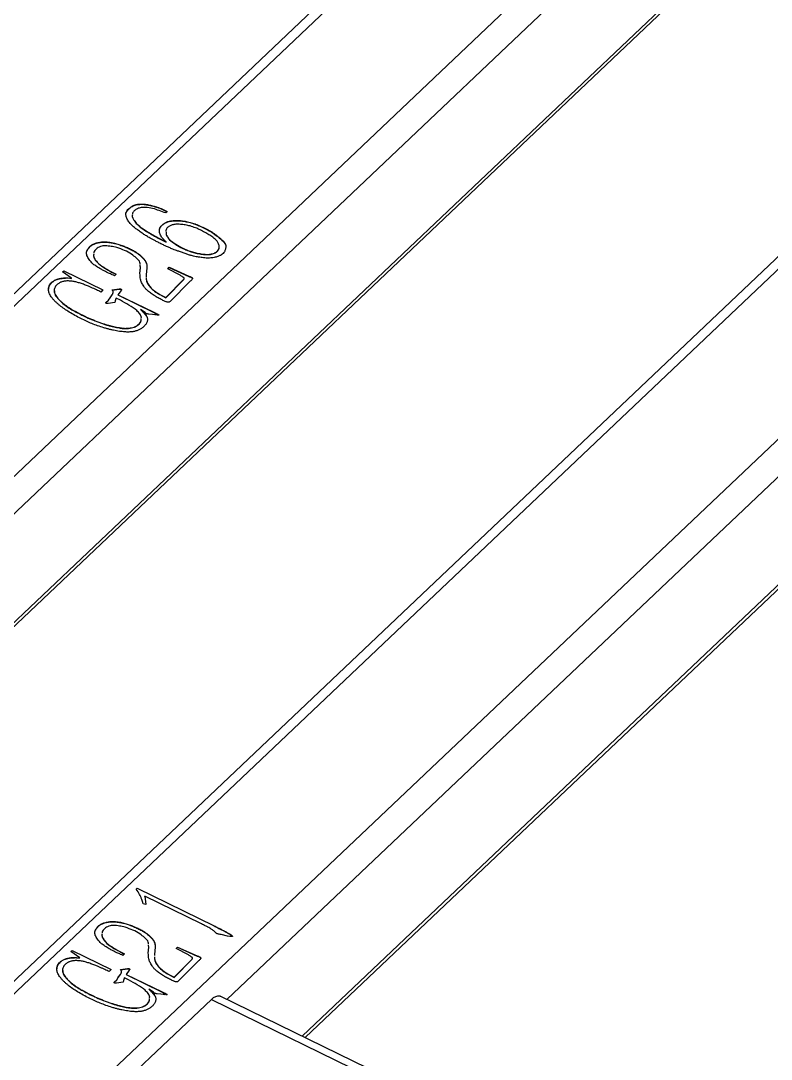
# Model space of a CAD drawing. Header units: millimetres. Extents: x 0 to 14850, y 0 to 10500.
# Drawn here: x 3877 to 4886, y 7575 to 8972 of the extents above; entities that cross this region are included whole.
import ezdxf

# ---------------------------------------------------------------- set-up
doc = ezdxf.new("R2010")
doc.units = ezdxf.units.MM
doc.header["$LTSCALE"] = 50

msp = doc.modelspace()

# ---------------------------------------------------------------- linework, layer by layer
for p, q in [((5429.6, 10086.3), (2304.3, 7123.3)), ((2318.7, 7119.9), (5447.7, 10086.4)), ((5606.9, 10008.8), (2478, 7042.3)), ((2504.8, 7017), (5628.8, 9978.7)), ((5630.5, 9834.9), (2606.2, 6967.6)), ((2610.2, 6965.7), (5627.3, 9826.1)), ((5440.8, 9172.2), (2942.4, 6803.6)), ((2954.3, 6797.8), (5458.9, 9172.4)), ((5618.1, 9094.7), (3113.6, 6720.2)), ((4153.9, 7655.7), (5640, 9064.7)), ((5641.7, 8920.9), (4255.2, 7606.3)), ((4259.2, 7604.4), (5638.5, 8912)), ((4022.7, 8719.6), (4022.7, 8719.9)), ((4067.3, 8718.3), (4073.5, 8715.2)), ((4067.3, 8718), (4067.3, 8718.3)), ((4067.3, 8718), (4073.3, 8715)), ((4073.5, 8715.2), (4071.5, 8713.4)), ((4066.6, 8696.9), (4066.6, 8697.2)), ((4133.4, 8687.6), (4133.4, 8687.9)), ((4064.8, 8678.2), (4072.2, 8674.4)), ((4064.8, 8677.9), (4064.8, 8678.2)), ((4064.8, 8677.9), (4072.2, 8674.1)), ((4072.2, 8674.1), (4072.2, 8674.4)), ((3969.6, 8668.1), (3969.6, 8668.5)), ((4031.6, 8660.4), (4031.6, 8660.7)), ((4094.5, 8665.8), (4094.5, 8666.1)), ((4141.1, 8662.2), (4141.1, 8662.5)), ((3932.6, 8634.2), (3934.3, 8635.8)), ((3944.7, 8625.8), (3932.6, 8634.2)), ((3932.8, 8634.1), (3934.3, 8635.5)), ((3934.3, 8635.8), (3987, 8610.1)), ((3934.3, 8635.5), (3934.3, 8635.8)), ((3934.3, 8635.5), (3986.8, 8609.9)), ((3998.5, 8634.3), (4004.8, 8631.1)), ((3998.5, 8634), (3998.5, 8634.3)), ((3998.5, 8634), (4004.6, 8630.9)), ((4004.8, 8631.1), (4002.6, 8629)), ((4036.9, 8632.2), (4037.6, 8640.1)), ((4036.9, 8631.9), (4037.6, 8639.8)), ((4037.6, 8640.1), (4037.3, 8643)), ((4037.6, 8639.8), (4037.3, 8642.7)), ((4037.6, 8639.8), (4037.6, 8640.1)), ((4046.2, 8639.8), (4045.3, 8630.3)), ((4074.4, 8638.4), (4076.4, 8640.3)), ((4090.8, 8629.6), (4074.4, 8638.4)), ((4074.6, 8638.3), (4076.4, 8640)), ((4076.4, 8640.3), (4102.8, 8628.4)), ((4076.4, 8640), (4076.4, 8640.3)), ((4076.4, 8640), (4102.8, 8628.1)), ((3918.1, 8619.6), (3918.1, 8620)), ((3940.5, 8626.3), (3944.7, 8625.8)), ((3940.5, 8626), (3940.5, 8626.3)), ((3940.5, 8626), (3944.7, 8625.5)), ((3944.7, 8625.5), (3944.7, 8625.8)), ((4045.3, 8630.3), (4045.3, 8627.5)), ((4071.6, 8599.7), (4095.7, 8624.2)), ((4071.6, 8599.4), (4095.7, 8623.9)), ((4104.4, 8621.5), (4077.3, 8594.4)), ((4095.7, 8623.9), (4095.7, 8624.2)), ((4096.4, 8625), (4096.4, 8625.4)), ((4102.8, 8628.1), (4102.8, 8628.4)), ((3921.5, 8609), (3921.6, 8608.6)), ((3987, 8610.1), (3984.3, 8607.1)), ((3996.6, 8599.5), (3999.3, 8603.5)), ((3996.6, 8599.2), (3999.3, 8603.2)), ((3999.3, 8603.2), (3999.3, 8603.5)), ((3999.5, 8609.9), (4009, 8611.3)), ((4000.6, 8608.1), (3999.5, 8609.9)), ((3999.7, 8609.6), (4009, 8611)), ((4011.4, 8609.1), (4007.2, 8603.5)), ((4007.2, 8603.5), (4055.7, 8579.8)), ((4007.2, 8603.2), (4007.2, 8603.5)), ((4007.2, 8603.2), (4055.7, 8579.5)), ((4009, 8611), (4009, 8611.3)), ((4012.2, 8610.2), (4011.4, 8609.1)), ((4063.7, 8603.9), (4071.6, 8599.7)), ((4063.7, 8603.6), (4063.7, 8603.9)), ((4063.7, 8603.6), (4071.6, 8599.4)), ((3991.1, 8592.4), (3991.2, 8592.8)), ((3991.2, 8593.1), (3994.6, 8596.3)), ((3991.2, 8592.8), (3994.6, 8596)), ((3991.2, 8592.8), (3991.2, 8593.1)), ((4003.1, 8593.1), (3994.1, 8591.8)), ((3994.6, 8596.3), (3996.6, 8599.5)), ((3994.6, 8596), (3996.6, 8599.2)), ((3994.6, 8596), (3994.6, 8596.3)), ((3996.6, 8599.2), (3996.6, 8599.5)), ((4003.6, 8595.3), (4003.1, 8593.1)), ((4010.5, 8596), (4004.8, 8599)), ((4071.6, 8599.4), (4071.6, 8599.7)), ((3960.8, 8575.2), (3960.8, 8575.5)), ((4043.9, 8579.5), (4037.7, 8583.7)), ((4037.7, 8583.4), (4037.7, 8583.7)), ((4045.4, 8578.2), (4043.9, 8579.5)), ((4053.6, 8577), (4049, 8577.4)), ((4056.8, 8576.4), (4053.6, 8577)), ((4055.7, 8579.5), (4055.7, 8579.8)), ((4034.6, 8562.9), (4034.6, 8563.2)), ((4031.6, 7804), (4033.2, 7805.5)), ((4034.3, 7800.3), (4031.6, 7804)), ((4031.8, 7803.8), (4033.2, 7805.2)), ((4033.2, 7805.5), (4136.5, 7754.9)), ((4033.2, 7805.2), (4033.2, 7805.5)), ((4033.2, 7805.2), (4136.5, 7754.6)), ((4043.5, 7794.6), (4045, 7783.3)), ((4119.7, 7757.2), (4043.5, 7794.6)), ((4043.5, 7794.2), (4043.5, 7794.6)), ((4043.5, 7794.2), (4044.9, 7783.3)), ((4045, 7783.3), (4041.1, 7784.4)), ((3980.8, 7754.1), (3980.8, 7754.4)), ((4136.5, 7754.6), (4136.5, 7754.9)), ((4042.8, 7746.3), (4042.8, 7746.6)), ((4154.5, 7741), (4146, 7743)), ((4157.8, 7740.5), (4154.5, 7741)), ((4048.1, 7718.1), (4048.8, 7726.1)), ((4048.1, 7717.8), (4048.9, 7725.8)), ((4048.9, 7725.8), (4048.5, 7728.7)), ((4048.8, 7726.1), (4048.6, 7728)), ((4048.9, 7725.8), (4048.8, 7726.1)), ((4057.4, 7725.8), (4056.5, 7716.3)), ((4085.6, 7724.4), (4087.6, 7726.2)), ((4102, 7715.6), (4085.6, 7724.4)), ((4085.8, 7724.3), (4087.6, 7725.9)), ((4087.6, 7726.2), (4114, 7714.4)), ((4087.6, 7725.9), (4087.6, 7726.2)), ((4087.6, 7725.9), (4114, 7714.1)), ((3943.8, 7720.1), (3945.5, 7721.7)), ((3955.9, 7711.8), (3943.8, 7720.1)), ((3944, 7720), (3945.5, 7721.4)), ((3945.5, 7721.7), (3998.2, 7696)), ((3945.5, 7721.4), (3945.5, 7721.7)), ((3945.5, 7721.4), (3998.1, 7695.8)), ((3951.7, 7712.2), (3955.9, 7711.8)), ((3951.7, 7711.9), (3951.7, 7712.2)), ((3951.7, 7711.9), (3955.9, 7711.5)), ((3955.9, 7711.5), (3955.9, 7711.8)), ((4009.7, 7720.3), (4016, 7717)), ((4009.7, 7720), (4009.7, 7720.3)), ((4009.7, 7720), (4015.8, 7716.8)), ((4016, 7717), (4013.9, 7715)), ((4056.5, 7716.3), (4056.5, 7714.7)), ((4082.8, 7685.6), (4106.9, 7710.1)), ((4082.8, 7685.3), (4106.9, 7709.8)), ((4106.9, 7709.8), (4106.9, 7710.1)), ((4107.6, 7710.9), (4107.6, 7711.3)), ((4114, 7714.1), (4114, 7714.4)), ((3929.4, 7705.6), (3929.4, 7705.9)), ((3998.2, 7696), (3995.5, 7693.1)), ((4010.7, 7695.8), (4020.2, 7697.2)), ((4011.8, 7694.1), (4010.7, 7695.8)), ((4010.9, 7695.5), (4020.2, 7696.9)), ((4020.2, 7696.9), (4020.2, 7697.2)), ((4023.4, 7696.1), (4022.6, 7695.1)), ((4115.6, 7707.5), (4088.5, 7680.4)), ((3932.8, 7695), (3932.8, 7694.6)), ((4002.4, 7679), (4005.8, 7682.2)), ((4002.4, 7678.7), (4005.8, 7681.9)), ((4005.8, 7682.2), (4007.8, 7685.5)), ((4005.8, 7681.9), (4007.8, 7685.2)), ((4005.8, 7681.9), (4005.8, 7682.2)), ((4007.8, 7685.5), (4010.5, 7689.4)), ((4007.8, 7685.2), (4010.5, 7689.1)), ((4007.8, 7685.2), (4007.8, 7685.5)), ((4010.5, 7689.1), (4010.5, 7689.4)), ((4014.8, 7681.2), (4014.3, 7679.1)), ((4021.7, 7681.9), (4016, 7684.9)), ((4022.6, 7695.1), (4018.4, 7689.4)), ((4018.4, 7689.4), (4066.9, 7665.8)), ((4018.4, 7689.1), (4018.4, 7689.4)), ((4018.4, 7689.1), (4066.9, 7665.5)), ((4074.9, 7689.9), (4082.8, 7685.6)), ((4074.9, 7689.6), (4074.9, 7689.9)), ((4074.9, 7689.6), (4082.8, 7685.3)), ((4082.8, 7685.3), (4082.8, 7685.6)), ((4002.3, 7678.4), (4002.4, 7678.7)), ((4002.4, 7678.7), (4002.4, 7679)), ((4014.3, 7679.1), (4005.3, 7677.8)), ((4055.1, 7665.5), (4048.9, 7669.7)), ((4048.9, 7669.4), (4048.9, 7669.7)), ((3972.1, 7661.1), (3972.1, 7661.4)), ((4017.6, 7546.3), (4132.9, 7655.6)), ((4056.6, 7664.1), (4055.1, 7665.5)), ((4064.8, 7663), (4060.2, 7663.4)), ((4068.1, 7662.4), (4064.8, 7663)), ((4066.9, 7665.5), (4066.9, 7665.8)), ((4132.9, 7655.6), (5212.6, 7129.1)), ((5224.6, 7133.6), (4144.9, 7660.1)), ((4045.8, 7648.8), (4045.8, 7649.1))]:
    msp.add_line(p, q)
at = {"flags": 128}
msp.add_lwpolyline([(4132.9, 7655.6), (4136, 7658.2), (4139, 7659.8), (4141.7, 7660.6), (4144.1, 7660.4), (4144.9, 7660.1)], dxfattribs=at)
for points, knots in [([(4018.1, 8710.5), (4018, 8710.6), (4017.6, 8712.3), (4018.9, 8715.7), (4021.5, 8718.3), (4022.7, 8719.6)], [0, 0, 0, 0, 0.032796, 0.515711, 1, 1, 1, 1]), ([(4059.9, 8674.7), (4058.6, 8675.4), (4056, 8676.7), (4052.5, 8678.6), (4049.5, 8680.2), (4046.1, 8682.2), (4042.1, 8684.7), (4037.3, 8687.9), (4032.6, 8691.3), (4029, 8694.1), (4026.5, 8696.5), (4024.6, 8698.4), (4022.9, 8700.5), (4021.2, 8702.7), (4019.8, 8705), (4018.7, 8707.3), (4018.1, 8709.5), (4017.9, 8711.6), (4018.2, 8713.7), (4019.1, 8715.9), (4020.6, 8718), (4022, 8719.3), (4022.7, 8719.9)], [0, 0, 0, 0, 0.06059, 0.113999, 0.160235, 0.198926, 0.273157, 0.356301, 0.439533, 0.51596, 0.55333, 0.593287, 0.635736, 0.68101, 0.725464, 0.766887, 0.805839, 0.842553, 0.878591, 0.915971, 0.956357, 1, 1, 1, 1]), ([(4022.7, 8719.9), (4023.6, 8720.6), (4025.1, 8721.8), (4027.7, 8723.3), (4030.3, 8724.4), (4033.7, 8725.1), (4037.5, 8725.4), (4041.1, 8725.5), (4043.8, 8725.2), (4046, 8724.8), (4048.5, 8724.4), (4051.1, 8723.8), (4053.7, 8723.1), (4056.1, 8722.5), (4058.2, 8721.9), (4060.6, 8721.2), (4063.7, 8720), (4066, 8718.9), (4067.3, 8718.3)], [0, 0, 0, 0, 0.075432, 0.142545, 0.202535, 0.257152, 0.354995, 0.435571, 0.475207, 0.520434, 0.572635, 0.631437, 0.68983, 0.741733, 0.787694, 0.826556, 0.905567, 1, 1, 1, 1]), ([(4022.7, 8719.6), (4023.6, 8720.3), (4025.1, 8721.5), (4027.7, 8723), (4030.3, 8724.1), (4033.7, 8724.8), (4037.5, 8725.1), (4041.1, 8725.2), (4043.8, 8724.9), (4046, 8724.5), (4048.5, 8724.1), (4051.1, 8723.5), (4053.7, 8722.8), (4056.1, 8722.2), (4058.2, 8721.6), (4060.6, 8720.8), (4063.7, 8719.7), (4066, 8718.6), (4067.3, 8718)], [0, 0, 0, 0, 0.075432, 0.142545, 0.202535, 0.257152, 0.354995, 0.435571, 0.475207, 0.520434, 0.572635, 0.631437, 0.68983, 0.741733, 0.787694, 0.826556, 0.905567, 1, 1, 1, 1]), ([(4071.5, 8713.4), (4068.7, 8714.5), (4062.9, 8716.6), (4054.1, 8719.7), (4045.8, 8721), (4038.7, 8720.8), (4033.3, 8719.4), (4029.4, 8716.6), (4027.1, 8714), (4026.9, 8712.3), (4026.8, 8711.9)], [0, 0, 0, 0, 0.184548, 0.369033, 0.553072, 0.656653, 0.760042, 0.863309, 0.96681, 1, 1, 1, 1]), ([(4026.6, 8710.8), (4026.5, 8710.3), (4026.1, 8708.6), (4027.8, 8705.7), (4030.1, 8701.6), (4034.2, 8697.3), (4041.4, 8691.5), (4051.6, 8685.1), (4060.4, 8680.5), (4064.8, 8678.2)], [0, 0, 0, 0, 0.032613, 0.120476, 0.208425, 0.340254, 0.472221, 0.736079, 1, 1, 1, 1]), ([(4026.7, 8710.5), (4026.5, 8710), (4026.1, 8708.3), (4027.8, 8705.4), (4030.1, 8701.3), (4034.2, 8697), (4041.4, 8691.2), (4051.6, 8684.8), (4060.4, 8680.2), (4064.8, 8677.9)], [0, 0, 0, 0, 0.032613, 0.120476, 0.208425, 0.340254, 0.472221, 0.736079, 1, 1, 1, 1]), ([(4066.6, 8697.2), (4067.4, 8697.9), (4069.2, 8699.4), (4072.4, 8701.2), (4076.3, 8702.4), (4080, 8703), (4083.4, 8703.3), (4086.2, 8703.3), (4089.3, 8703.2), (4093.7, 8702.9), (4099.3, 8702), (4104.9, 8700.7), (4109.3, 8699.3), (4112.8, 8698.1), (4116.3, 8696.6), (4121, 8694.4), (4126.8, 8691.6), (4131.2, 8689.1), (4133.4, 8687.9)], [0, 0, 0, 0, 0.056351, 0.107904, 0.161131, 0.222853, 0.257637, 0.295074, 0.335058, 0.37883, 0.469588, 0.562152, 0.610705, 0.661731, 0.716178, 0.773769, 0.889365, 1, 1, 1, 1]), ([(4066.6, 8696.9), (4067.5, 8697.6), (4069.2, 8699.1), (4072.4, 8700.9), (4076.3, 8702.1), (4080, 8702.7), (4083.4, 8703), (4086.2, 8703), (4089.3, 8702.9), (4093.7, 8702.6), (4099.3, 8701.7), (4104.9, 8700.4), (4109.3, 8699), (4112.8, 8697.8), (4116.3, 8696.3), (4121.1, 8694.1), (4126.8, 8691.3), (4131.2, 8688.8), (4133.4, 8687.6)], [0, 0, 0, 0, 0.056351, 0.107904, 0.161131, 0.222853, 0.257637, 0.295074, 0.335058, 0.37883, 0.469588, 0.562152, 0.610705, 0.661731, 0.716178, 0.773769, 0.889365, 1, 1, 1, 1]), ([(4072.2, 8674.4), (4071.2, 8675.4), (4069.4, 8677.1), (4067, 8679.7), (4065.2, 8682.2), (4063.8, 8684.7), (4063, 8687.4), (4062.9, 8689.9), (4063.3, 8692), (4064, 8693.7), (4065.1, 8695.4), (4066, 8696.6), (4066.6, 8697.2)], [0, 0, 0, 0, 0.146402, 0.264998, 0.369369, 0.476884, 0.58743, 0.707924, 0.772603, 0.842093, 0.917403, 1, 1, 1, 1]), ([(4063.4, 8691.1), (4063.4, 8691.4), (4063.3, 8693.4), (4065.1, 8695.3), (4066.6, 8696.9)], [0, 0, 0, 0, 0.116921, 1, 1, 1, 1]), ([(4073.9, 8693.8), (4072.9, 8692.5), (4071.8, 8690.9), (4071.9, 8689.1), (4072, 8688.7)], [0, 0, 0, 0, 0.795584, 1, 1, 1, 1]), ([(4072, 8687.7), (4072, 8687), (4072, 8684.9), (4073.5, 8681.4), (4077.7, 8676.5), (4084.7, 8671.2), (4091.2, 8667.8), (4094.5, 8666.1)], [0, 0, 0, 0, 0.078018, 0.231814, 0.385411, 0.692582, 1, 1, 1, 1]), ([(4072, 8687.4), (4072, 8686.7), (4072, 8684.6), (4073.5, 8681.1), (4077.7, 8676.2), (4084.7, 8670.9), (4091.2, 8667.5), (4094.5, 8665.8)], [0, 0, 0, 0, 0.078018, 0.231814, 0.385411, 0.692582, 1, 1, 1, 1]), ([(4104.4, 8695.9), (4102.3, 8696.4), (4098, 8697.4), (4092.4, 8698.1), (4088.1, 8698.2), (4085.2, 8698.2), (4082.6, 8697.9), (4080.3, 8697.4), (4078.3, 8696.7), (4076.6, 8695.9), (4075.1, 8694.9), (4074.3, 8694.2), (4073.9, 8693.8)], [0, 0, 0, 0, 0.207581, 0.411992, 0.50888, 0.597272, 0.676537, 0.748108, 0.814175, 0.878269, 0.938524, 1, 1, 1, 1]), ([(4141.1, 8662.5), (4141.5, 8663), (4142.4, 8664), (4143.2, 8665.8), (4143.4, 8667.7), (4143.3, 8669.7), (4142.8, 8671.8), (4141.8, 8673.7), (4140.6, 8675.7), (4138.3, 8678.1), (4134.7, 8681), (4129.6, 8684.3), (4123.9, 8687.4), (4118, 8690.6), (4111.6, 8693.6), (4106.9, 8695.1), (4104.4, 8695.9)], [0, 0, 0, 0, 0.038746, 0.07766, 0.118882, 0.163067, 0.208437, 0.253246, 0.298708, 0.344702, 0.441004, 0.545567, 0.655193, 0.76625, 0.879896, 1, 1, 1, 1]), ([(4133.4, 8687.9), (4134.4, 8687.2), (4136.6, 8685.7), (4139.8, 8683.3), (4143, 8680.7), (4146.3, 8678), (4149.3, 8675.2), (4151.3, 8672.4), (4152.4, 8669.7), (4152.4, 8667.2), (4151.9, 8665), (4151.3, 8663), (4150.6, 8661.4), (4149.9, 8660.6), (4149.6, 8660.2)], [0, 0, 0, 0, 0.0925003, 0.1918436, 0.2981845, 0.411449, 0.521018, 0.6164407, 0.7004606, 0.7769285, 0.8468693, 0.9071921, 0.958301, 1, 1, 1, 1]), ([(4133.4, 8687.6), (4136.1, 8685.6), (4141.6, 8681.7), (4148, 8676.5), (4151.5, 8671.8), (4152.7, 8669), (4152.4, 8667.6), (4152.4, 8667.6)], [0, 0, 0, 0, 0.331812, 0.663639, 0.82946, 0.994692, 1, 1, 1, 1]), ([(3969.6, 8668.5), (3970.1, 8668.9), (3971.2, 8669.8), (3973.1, 8670.9), (3975.1, 8671.9), (3978, 8673), (3981.9, 8674), (3986.1, 8674.5), (3989.5, 8674.6), (3992.2, 8674.5), (3995.1, 8674.2), (3999.1, 8673.6), (4004.1, 8672.5), (4010, 8670.7), (4015.7, 8668.6), (4021.4, 8666.2), (4026.7, 8663.5), (4030, 8661.6), (4031.6, 8660.7)], [0, 0, 0, 0, 0.035163, 0.070469, 0.105261, 0.141098, 0.21197, 0.282959, 0.31987, 0.358135, 0.399412, 0.443017, 0.533126, 0.62371, 0.717161, 0.814697, 0.910523, 1, 1, 1, 1]), ([(3969.6, 8668.1), (3970.1, 8668.6), (3971.2, 8669.4), (3973.1, 8670.6), (3975.1, 8671.6), (3978, 8672.7), (3981.9, 8673.7), (3986.1, 8674.2), (3989.5, 8674.3), (3992.2, 8674.1), (3995.1, 8673.9), (3999.1, 8673.3), (4004.1, 8672.2), (4010, 8670.4), (4015.7, 8668.3), (4021.4, 8665.9), (4026.8, 8663.2), (4030, 8661.3), (4031.6, 8660.4)], [0, 0, 0, 0, 0.035163, 0.070469, 0.105261, 0.141098, 0.21197, 0.282959, 0.31987, 0.358135, 0.399412, 0.443017, 0.533126, 0.62371, 0.717161, 0.814697, 0.910523, 1, 1, 1, 1]), ([(4149.6, 8660.2), (4148.9, 8659.4), (4147.7, 8658), (4145.5, 8656.6), (4143.4, 8655.6), (4141.4, 8654.9), (4139.1, 8654.1), (4136.5, 8653.5), (4133.6, 8653), (4130.6, 8652.7), (4127.4, 8652.7), (4122.9, 8653), (4117.4, 8653.7), (4111.8, 8654.7), (4107.2, 8655.8), (4103.2, 8656.9), (4098.7, 8658.4), (4093.9, 8660), (4089.2, 8661.8), (4085, 8663.3), (4081.5, 8664.6), (4077.9, 8666.1), (4073.9, 8667.7), (4069.4, 8669.8), (4064.8, 8672.2), (4061.6, 8673.8), (4059.9, 8674.7)], [0, 0, 0, 0, 0.0353447, 0.0701244, 0.0890358, 0.1107747, 0.1353664, 0.1630105, 0.1925594, 0.2222466, 0.2537909, 0.2865372, 0.3536498, 0.4198277, 0.4559, 0.4986474, 0.5476877, 0.6031723, 0.6581678, 0.7050096, 0.7444359, 0.7756823, 0.8293203, 0.8821314, 0.9373841, 1, 1, 1, 1]), ([(3965, 8659.6), (3965, 8659.7), (3964.7, 8661.2), (3966.5, 8664.2), (3968.6, 8666.8), (3969.6, 8668.1)], [0, 0, 0, 0, 0.020717, 0.509951, 1, 1, 1, 1]), ([(3984.5, 8637.9), (3983.5, 8638.5), (3981.5, 8639.6), (3978.6, 8641.3), (3976.2, 8643), (3973.9, 8644.7), (3971.9, 8646.5), (3970.1, 8648.6), (3968.3, 8650.9), (3966.8, 8653.4), (3965.6, 8655.9), (3964.9, 8658.3), (3964.9, 8660.5), (3965.5, 8662.6), (3966.5, 8664.3), (3967.5, 8665.9), (3968.5, 8667.3), (3969.2, 8668.1), (3969.6, 8668.5)], [0, 0, 0, 0, 0.077393, 0.14959, 0.216906, 0.279302, 0.341599, 0.40834, 0.480375, 0.557792, 0.633326, 0.701288, 0.762341, 0.820201, 0.873098, 0.920887, 0.962722, 1, 1, 1, 1]), ([(3977.9, 8664.8), (3976.5, 8663.5), (3974.8, 8661.7), (3974.8, 8659.7), (3974.8, 8659.2)], [0, 0, 0, 0, 0.758133, 1, 1, 1, 1]), ([(4005.9, 8666.8), (4004.6, 8667.1), (4002, 8667.8), (3998.2, 8668.5), (3994.4, 8669), (3990.7, 8669.3), (3987.1, 8669.2), (3983.7, 8668.3), (3980.5, 8666.9), (3978.8, 8665.5), (3977.9, 8664.8)], [0, 0, 0, 0, 0.137551, 0.268271, 0.394887, 0.515908, 0.631591, 0.746245, 0.867121, 1, 1, 1, 1]), ([(4037.2, 8644.1), (4037.1, 8645.1), (4037, 8648.3), (4032, 8653), (4025.3, 8658.4), (4016.4, 8663.2), (4009.4, 8665.6), (4005.9, 8666.8)], [0, 0, 0, 0, 0.085677, 0.294921, 0.504984, 0.752429, 1, 1, 1, 1]), ([(4031.6, 8660.7), (4033.1, 8659.6), (4036.2, 8657.5), (4039.4, 8654.5), (4041.7, 8652.1), (4043.1, 8650.3), (4044.3, 8648.7), (4045.3, 8646.4), (4046.1, 8643.5), (4046.1, 8641.1), (4046.2, 8639.8)], [0, 0, 0, 0, 0.18635, 0.374511, 0.466131, 0.549671, 0.626985, 0.697443, 0.841773, 1, 1, 1, 1]), ([(4031.6, 8660.4), (4033.1, 8659.3), (4036.2, 8657.2), (4039.4, 8654.2), (4041.7, 8651.8), (4043.1, 8650), (4044.3, 8648.4), (4045.3, 8646.1), (4046.1, 8643.2), (4046.1, 8640.8), (4046.2, 8639.5)], [0, 0, 0, 0, 0.18635, 0.374511, 0.466131, 0.549671, 0.626985, 0.697443, 0.841773, 1, 1, 1, 1]), ([(4094.5, 8666.1), (4096.3, 8665.3), (4099.9, 8663.6), (4105.9, 8661.5), (4112.2, 8659.7), (4117.8, 8658.6), (4122.3, 8657.9), (4125.6, 8657.7), (4128.8, 8657.7), (4131.8, 8658), (4134.7, 8658.5), (4137.2, 8659.5), (4139.4, 8660.8), (4140.5, 8661.9), (4141.1, 8662.5)], [0, 0, 0, 0, 0.124041, 0.2547, 0.389636, 0.525705, 0.592879, 0.65641, 0.717553, 0.776507, 0.832845, 0.88704, 0.941479, 1, 1, 1, 1]), ([(4094.5, 8665.8), (4096.3, 8665), (4099.9, 8663.3), (4105.9, 8661.2), (4112.2, 8659.4), (4117.8, 8658.3), (4122.3, 8657.6), (4125.6, 8657.4), (4128.8, 8657.4), (4131.8, 8657.7), (4134.7, 8658.2), (4137.2, 8659.2), (4139.4, 8660.5), (4140.5, 8661.6), (4141.1, 8662.2)], [0, 0, 0, 0, 0.124041, 0.2547, 0.389636, 0.525705, 0.592879, 0.65641, 0.717553, 0.776507, 0.832845, 0.88704, 0.941479, 1, 1, 1, 1]), ([(4141.1, 8662.2), (4142.4, 8664), (4143.9, 8666), (4143.3, 8668.1), (4143.2, 8668.4)], [0, 0, 0, 0, 0.884954, 1, 1, 1, 1]), ([(3974.7, 8658), (3974.6, 8657.3), (3974.3, 8655.1), (3976, 8651.4), (3980.2, 8646), (3987.9, 8640.2), (3995, 8636.3), (3998.5, 8634.3)], [0, 0, 0, 0, 0.067383, 0.222764, 0.378217, 0.688954, 1, 1, 1, 1]), ([(3974.7, 8657.7), (3974.6, 8657), (3974.3, 8654.8), (3976, 8651.1), (3980.2, 8645.7), (3987.9, 8639.9), (3995, 8636), (3998.5, 8634)], [0, 0, 0, 0, 0.067383, 0.222764, 0.378217, 0.688954, 1, 1, 1, 1]), ([(4002.6, 8629), (4001.7, 8629.4), (3999.8, 8630.2), (3997.2, 8631.4), (3994.8, 8632.5), (3992, 8633.8), (3988.6, 8635.6), (3985.9, 8637.1), (3984.5, 8637.9)], [0, 0, 0, 0, 0.15459, 0.294714, 0.422007, 0.533366, 0.754521, 1, 1, 1, 1]), ([(4057.6, 8601.4), (4056.6, 8602.1), (4054.7, 8603.3), (4052.1, 8605.1), (4049.7, 8606.9), (4047.6, 8608.6), (4045.8, 8610.3), (4044.2, 8611.8), (4042.9, 8613.3), (4041.6, 8615.2), (4040.4, 8617.4), (4039.1, 8619.9), (4038.2, 8622.1), (4037.5, 8624.8), (4037, 8628.2), (4037, 8630.8), (4036.9, 8632.2)], [0, 0, 0, 0, 0.078835, 0.151864, 0.22042, 0.283918, 0.343135, 0.3969, 0.446979, 0.492737, 0.575332, 0.649691, 0.715499, 0.773169, 0.883252, 1, 1, 1, 1]), ([(3941.6, 8580.1), (3939.5, 8581.5), (3935.2, 8584.3), (3930.1, 8588.1), (3926.2, 8591.3), (3923.4, 8593.9), (3920.9, 8596.5), (3918.6, 8599.2), (3916.7, 8601.9), (3915.3, 8604.4), (3914.3, 8606.8), (3913.9, 8608.9), (3913.9, 8610.9), (3914, 8612.7), (3914.3, 8614.2), (3915, 8615.8), (3916.3, 8617.8), (3917.5, 8619.2), (3918.1, 8620)], [0, 0, 0, 0, 0.126875, 0.26151, 0.330229, 0.398329, 0.466356, 0.533691, 0.597757, 0.655467, 0.70742, 0.754407, 0.796644, 0.833775, 0.865799, 0.893553, 0.945163, 1, 1, 1, 1]), ([(3914.1, 8609.4), (3914.1, 8611.1), (3914, 8614.7), (3916.7, 8617.9), (3918.1, 8619.6)], [0, 0, 0, 0, 0.458624, 1, 1, 1, 1]), ([(3918.1, 8620), (3918.6, 8620.4), (3919.5, 8621.2), (3921.2, 8622.3), (3922.9, 8623.3), (3925.3, 8624.4), (3928.8, 8625.3), (3932.5, 8625.9), (3935.5, 8626.1), (3937.4, 8626.3), (3939.1, 8626.3), (3940, 8626.3), (3940.5, 8626.3)], [0, 0, 0, 0, 0.093571, 0.182514, 0.269093, 0.354305, 0.52846, 0.715, 0.80627, 0.883545, 0.948137, 1, 1, 1, 1]), ([(3918.1, 8619.6), (3918.6, 8620.1), (3919.5, 8620.9), (3921.2, 8622), (3922.9, 8623), (3925.3, 8624.1), (3928.8, 8625), (3932.5, 8625.6), (3935.5, 8625.8), (3937.4, 8626), (3939.1, 8626), (3940, 8626), (3940.5, 8626)], [0, 0, 0, 0, 0.093571, 0.182514, 0.269093, 0.354305, 0.52846, 0.715, 0.80627, 0.883545, 0.948137, 1, 1, 1, 1]), ([(3926.1, 8617.7), (3925.4, 8617.1), (3924.2, 8615.8), (3922.8, 8613.8), (3921.9, 8611.7), (3921.5, 8609.6), (3921.6, 8607.3), (3922.4, 8604.9), (3923.7, 8602.4), (3925.5, 8599.8), (3927.8, 8597.2), (3930.3, 8594.6), (3933, 8592.2), (3936.9, 8589.2), (3941.9, 8585.7), (3948.2, 8582), (3954.5, 8578.6), (3958.7, 8576.5), (3960.8, 8575.5)], [0, 0, 0, 0, 0.042953, 0.083374, 0.123258, 0.162895, 0.204395, 0.249812, 0.299201, 0.353806, 0.411254, 0.468748, 0.525799, 0.582908, 0.694352, 0.798766, 0.899666, 1, 1, 1, 1]), ([(3984.3, 8607.1), (3983.4, 8607.6), (3981.4, 8608.6), (3978.3, 8610.1), (3974.9, 8611.7), (3972, 8613), (3969.5, 8614), (3967.4, 8614.9), (3964.9, 8615.9), (3961.4, 8617.3), (3957, 8618.8), (3952, 8620.4), (3947.1, 8621.4), (3942.9, 8621.9), (3939.6, 8622), (3937.2, 8621.9), (3935, 8621.6), (3932.3, 8621), (3929.2, 8619.8), (3927.1, 8618.4), (3926.1, 8617.7)], [0, 0, 0, 0, 0.051377, 0.111407, 0.174691, 0.237462, 0.271062, 0.309597, 0.352539, 0.400917, 0.494837, 0.576505, 0.652267, 0.73063, 0.769331, 0.805062, 0.838334, 0.870025, 0.93318, 1, 1, 1, 1]), ([(4045.3, 8626.5), (4045.3, 8625.9), (4045.3, 8623.3), (4046.7, 8618.9), (4050.8, 8613.5), (4056.4, 8608.4), (4061.3, 8605.4), (4063.7, 8603.9)], [0, 0, 0, 0, 0.072322, 0.285045, 0.498093, 0.749124, 1, 1, 1, 1]), ([(4045.3, 8626.2), (4045.3, 8625.6), (4045.3, 8623), (4046.7, 8618.6), (4050.8, 8613.2), (4056.4, 8608.1), (4061.3, 8605.1), (4063.7, 8603.6)], [0, 0, 0, 0, 0.072322, 0.285045, 0.498093, 0.749124, 1, 1, 1, 1]), ([(4095.7, 8624.2), (4096, 8624.5), (4096.6, 8625), (4096.3, 8626), (4095.4, 8626.6), (4094.3, 8627.4), (4092.7, 8628.4), (4091.5, 8629.2), (4090.8, 8629.6)], [0, 0, 0, 0, 0.153124, 0.274276, 0.366469, 0.516226, 0.727349, 1, 1, 1, 1]), ([(4095.7, 8623.9), (4096, 8624.1), (4096.4, 8624.5), (4096.3, 8624.9), (4096.3, 8625)], [0, 0, 0, 0, 0.713543, 1, 1, 1, 1]), ([(4102.8, 8628.4), (4103.3, 8628.2), (4104.2, 8627.8), (4105.4, 8627.3), (4106.2, 8626.9), (4106.8, 8626.6), (4107.3, 8626.2), (4107.8, 8625.7), (4107.7, 8625), (4106.9, 8624.2), (4105.9, 8622.9), (4105, 8622), (4104.4, 8621.5)], [0, 0, 0, 0, 0.138284, 0.24186, 0.316244, 0.358806, 0.419347, 0.484649, 0.538406, 0.64099, 0.792901, 1, 1, 1, 1]), ([(4102.8, 8628.1), (4104, 8627.6), (4105.5, 8627), (4107.1, 8626.1), (4107.3, 8625.8), (4107.4, 8625.6)], [0, 0, 0, 0, 0.702313, 0.885123, 1, 1, 1, 1]), ([(3922.1, 8608.7), (3922.1, 8607.3), (3922, 8603.7), (3926.3, 8598.5), (3933.3, 8591), (3945.1, 8583.1), (3955.6, 8577.8), (3960.8, 8575.2)], [0, 0, 0, 0, 0.090481, 0.241924, 0.393553, 0.696624, 1, 1, 1, 1]), ([(3999.3, 8603.5), (3999.5, 8603.8), (4000, 8604.5), (4000.5, 8605.7), (4001, 8607), (4000.7, 8607.8), (4000.6, 8608.1)], [0, 0, 0, 0, 0.191467, 0.503414, 0.805851, 1, 1, 1, 1]), ([(3999.3, 8603.2), (3999.5, 8603.5), (4000, 8604.2), (4000.5, 8605.4), (4001, 8606.7), (4000.7, 8607.5), (4000.6, 8607.8)], [0, 0, 0, 0, 0.191467, 0.503414, 0.805851, 1, 1, 1, 1]), ([(4009, 8611.3), (4009.4, 8611.3), (4010.2, 8611.4), (4011.2, 8611), (4012, 8610.6), (4012.2, 8610.3), (4012.2, 8610.2)], [0, 0, 0, 0, 0.3162875, 0.6016237, 0.8455308, 1, 1, 1, 1]), ([(4009, 8611), (4009.4, 8611), (4010.2, 8611.1), (4011.3, 8610.7), (4012, 8610.3), (4012.2, 8610), (4012.2, 8609.8)], [0, 0, 0, 0, 0.3162875, 0.6016237, 0.8455308, 1, 1, 1, 1]), ([(3994.1, 8591.8), (3993.6, 8591.7), (3992.8, 8591.5), (3991.7, 8591.6), (3991.4, 8592), (3991.1, 8592.3), (3991, 8592.7), (3991.1, 8592.9), (3991.2, 8593.1)], [0, 0, 0, 0, 0.350484, 0.527084, 0.64708, 0.750783, 0.854774, 1, 1, 1, 1]), ([(4004.8, 8599), (4004.6, 8598.5), (4004.3, 8597.7), (4004, 8596.7), (4003.8, 8595.9), (4003.6, 8595.5), (4003.6, 8595.3)], [0, 0, 0, 0, 0.362799, 0.652475, 0.863991, 1, 1, 1, 1]), ([(4038.7, 8571.6), (4038.7, 8572), (4039.1, 8574.1), (4036.7, 8577.8), (4031.5, 8583.6), (4022.2, 8589.5), (4014.4, 8593.8), (4010.5, 8596)], [0, 0, 0, 0, 0.036662, 0.196894, 0.357435, 0.678549, 1, 1, 1, 1]), ([(4077.3, 8594.4), (4077, 8594.1), (4076.3, 8593.5), (4074.7, 8593.3), (4073.3, 8593.6), (4071.8, 8594.1), (4069.9, 8594.8), (4066.9, 8596.3), (4062.7, 8598.5), (4059.3, 8600.4), (4057.6, 8601.4)], [0, 0, 0, 0, 0.069572, 0.138129, 0.184213, 0.251324, 0.341193, 0.454293, 0.714292, 1, 1, 1, 1]), ([(4043.4, 8562.1), (4042.6, 8561.2), (4040.9, 8559.4), (4037.4, 8557.1), (4033.6, 8555.4), (4030.1, 8554.3), (4027.1, 8553.7), (4024.7, 8553.4), (4022.1, 8553.3), (4019.2, 8553.3), (4016.1, 8553.4), (4012.8, 8553.8), (4009.2, 8554.2), (4005.3, 8554.8), (4001.3, 8555.6), (3997.1, 8556.5), (3992.8, 8557.7), (3987, 8559.4), (3980, 8561.6), (3972.3, 8564.6), (3964.8, 8567.9), (3957.2, 8571.5), (3949.3, 8575.6), (3944.2, 8578.6), (3941.6, 8580.1)], [0, 0, 0, 0, 0.0403002, 0.0803559, 0.1194723, 0.157357, 0.1767585, 0.1975422, 0.2201214, 0.2442494, 0.2704918, 0.2989561, 0.330404, 0.3641079, 0.4002464, 0.4376273, 0.4773862, 0.5186322, 0.5994794, 0.6734971, 0.7469289, 0.8269302, 0.9115021, 1, 1, 1, 1]), ([(3960.8, 8575.5), (3963.7, 8574.1), (3969.6, 8571.3), (3977.5, 8568.2), (3983.9, 8565.8), (3988.6, 8564.1), (3993.2, 8562.7), (3997.5, 8561.6), (4001.6, 8560.6), (4005.3, 8559.8), (4008.6, 8559.2), (4011.7, 8558.7), (4014.4, 8558.4), (4017, 8558.2), (4019.4, 8558.3), (4022.3, 8558.5), (4025.5, 8559), (4029, 8559.9), (4032.1, 8561.3), (4033.8, 8562.5), (4034.6, 8563.2)], [0, 0, 0, 0, 0.127726, 0.264557, 0.333237, 0.398282, 0.458923, 0.516222, 0.569135, 0.616933, 0.659121, 0.696472, 0.730072, 0.761207, 0.790391, 0.817478, 0.867286, 0.911985, 0.954733, 1, 1, 1, 1]), ([(3960.8, 8575.2), (3963.7, 8573.8), (3969.6, 8571), (3977.5, 8567.9), (3983.9, 8565.5), (3988.6, 8563.8), (3993.2, 8562.4), (3997.5, 8561.3), (4001.6, 8560.3), (4005.3, 8559.5), (4008.7, 8558.9), (4011.7, 8558.4), (4014.4, 8558.1), (4017, 8557.9), (4019.4, 8558), (4022.3, 8558.2), (4025.5, 8558.7), (4029, 8559.6), (4032.1, 8561), (4033.8, 8562.2), (4034.6, 8562.9)], [0, 0, 0, 0, 0.127726, 0.264557, 0.333237, 0.398282, 0.458923, 0.516222, 0.569135, 0.616933, 0.659121, 0.696472, 0.730072, 0.761207, 0.790391, 0.817478, 0.867286, 0.911985, 0.954733, 1, 1, 1, 1]), ([(4037.7, 8583.7), (4038.1, 8583.3), (4039.1, 8582.2), (4041, 8580.5), (4043.2, 8578.2), (4044.9, 8576), (4046.2, 8574), (4046.8, 8572.3), (4047, 8570.6), (4046.9, 8568.8), (4046.6, 8567), (4045.8, 8565.3), (4044.8, 8563.6), (4043.9, 8562.6), (4043.4, 8562.1)], [0, 0, 0, 0, 0.066931, 0.160895, 0.277311, 0.408832, 0.478532, 0.549522, 0.621851, 0.69747, 0.774652, 0.849586, 0.925122, 1, 1, 1, 1]), ([(4037.7, 8583.4), (4038.1, 8583), (4039.1, 8581.9), (4041, 8580.1), (4043.2, 8577.9), (4045, 8575.7), (4046.2, 8573.7), (4046.6, 8572.5), (4046.8, 8571.9), (4046.8, 8571.8)], [0, 0, 0, 0, 0.0669309, 0.1608946, 0.2773114, 0.4088318, 0.4785325, 0.5495225, 0.56, 0.56, 0.56, 0.56]), ([(4049, 8577.4), (4048.3, 8577.5), (4047, 8577.6), (4045.9, 8578), (4045.4, 8578.2)], [0, 0, 0, 0, 0.565776, 1, 1, 1, 1]), ([(4055.7, 8579.8), (4056.2, 8579.6), (4057.3, 8579), (4058.7, 8578.3), (4059.9, 8577.7), (4060.9, 8577.2), (4061.6, 8576.8), (4062, 8576.5), (4062.4, 8576.3), (4062.2, 8576), (4061, 8576.2), (4059.7, 8576.2), (4058.1, 8576.2), (4057.2, 8576.4), (4056.8, 8576.4)], [0, 0, 0, 0, 0.1462321, 0.2748402, 0.3807624, 0.4665218, 0.5322678, 0.5754245, 0.601747, 0.6097199, 0.6775596, 0.7999633, 0.9231951, 1, 1, 1, 1]), ([(4055.7, 8579.5), (4057.8, 8578.4), (4060, 8577.3), (4062.2, 8576.1), (4062.3, 8576.1), (4062.3, 8576), (4062.3, 8576), (4062.3, 8576)], [0, 0, 0, 0, 0.933041, 0.975532, 0.985693, 0.994921, 1, 1, 1, 1]), ([(4034.6, 8563.2), (4036.1, 8564.6), (4038.5, 8566.9), (4038.5, 8569.6), (4038.5, 8570.6)], [0, 0, 0, 0, 0.63462, 1, 1, 1, 1]), ([(4034.6, 8562.9), (4036.1, 8564.3), (4038.5, 8566.6), (4038.5, 8569.3), (4038.5, 8570.3)], [0, 0, 0, 0, 0.63462, 1, 1, 1, 1]), ([(4041.1, 7784.4), (4040.8, 7785.4), (4040.3, 7787.2), (4039.5, 7789.8), (4038.8, 7791.9), (4037.8, 7794.3), (4036.2, 7797), (4034.9, 7799.2), (4034.3, 7800.3)], [0, 0, 0, 0, 0.179519, 0.336515, 0.467999, 0.577127, 0.779821, 1, 1, 1, 1]), ([(3976.2, 7745.6), (3976.2, 7745.6), (3975.9, 7747.2), (3977.7, 7750.2), (3979.8, 7752.8), (3980.8, 7754.1)], [0, 0, 0, 0, 0.020717, 0.509951, 1, 1, 1, 1]), ([(3995.7, 7723.8), (3994.7, 7724.4), (3992.7, 7725.6), (3989.9, 7727.3), (3987.4, 7729), (3985.1, 7730.7), (3983.1, 7732.5), (3981.3, 7734.6), (3979.6, 7736.8), (3978, 7739.3), (3976.8, 7741.8), (3976.1, 7744.2), (3976.1, 7746.5), (3976.7, 7748.5), (3977.7, 7750.3), (3978.7, 7751.9), (3979.7, 7753.2), (3980.5, 7754), (3980.8, 7754.4)], [0, 0, 0, 0, 0.077393, 0.14959, 0.216906, 0.279302, 0.341599, 0.40834, 0.480375, 0.557792, 0.633326, 0.701288, 0.762341, 0.820201, 0.873098, 0.920887, 0.962722, 1, 1, 1, 1]), ([(3980.8, 7754.4), (3981.4, 7754.8), (3982.4, 7755.7), (3984.3, 7756.8), (3986.3, 7757.8), (3989.2, 7758.9), (3993.2, 7759.9), (3997.3, 7760.5), (4000.7, 7760.5), (4003.5, 7760.4), (4006.3, 7760.2), (4010.3, 7759.6), (4015.3, 7758.5), (4021.2, 7756.7), (4026.9, 7754.5), (4032.6, 7752.1), (4038, 7749.5), (4041.2, 7747.6), (4042.8, 7746.6)], [0, 0, 0, 0, 0.035163, 0.070469, 0.105261, 0.141098, 0.21197, 0.282959, 0.31987, 0.358135, 0.399412, 0.443017, 0.533126, 0.62371, 0.717161, 0.814697, 0.910523, 1, 1, 1, 1]), ([(3980.8, 7754.1), (3981.4, 7754.5), (3982.4, 7755.4), (3984.3, 7756.5), (3986.3, 7757.5), (3989.2, 7758.6), (3993.2, 7759.6), (3997.3, 7760.2), (4000.7, 7760.2), (4003.5, 7760.1), (4006.3, 7759.9), (4010.3, 7759.2), (4015.3, 7758.2), (4021.2, 7756.4), (4026.9, 7754.2), (4032.6, 7751.8), (4038, 7749.2), (4041.2, 7747.3), (4042.8, 7746.3)], [0, 0, 0, 0, 0.035163, 0.070469, 0.105261, 0.141098, 0.21197, 0.282959, 0.31987, 0.358135, 0.399412, 0.443017, 0.533126, 0.62371, 0.717161, 0.814697, 0.910523, 1, 1, 1, 1]), ([(4017.1, 7752.7), (4015.8, 7753.1), (4013.2, 7753.7), (4009.4, 7754.5), (4005.6, 7755), (4001.9, 7755.3), (3998.3, 7755.1), (3994.9, 7754.2), (3991.7, 7752.8), (3990, 7751.5), (3989.1, 7750.8)], [0, 0, 0, 0, 0.137551, 0.268271, 0.394887, 0.515908, 0.631591, 0.746245, 0.867121, 1, 1, 1, 1]), ([(4048.4, 7730.1), (4048.3, 7731), (4048.2, 7734.3), (4043.2, 7738.9), (4036.5, 7744.4), (4027.7, 7749.2), (4020.6, 7751.5), (4017.1, 7752.7)], [0, 0, 0, 0, 0.085677, 0.294921, 0.504984, 0.752429, 1, 1, 1, 1]), ([(4146, 7743), (4145.1, 7743.1), (4143.7, 7743.4), (4141.8, 7743.8), (4140.6, 7744), (4139.8, 7744.4), (4139.3, 7745), (4138.4, 7745.8), (4137.4, 7746.8), (4136, 7748), (4134.5, 7749.2), (4132.7, 7750.4), (4130.6, 7751.6), (4128.7, 7752.8), (4126.6, 7753.8), (4124.7, 7754.8), (4122.3, 7756), (4120.6, 7756.8), (4119.7, 7757.2)], [0, 0, 0, 0, 0.076319, 0.131961, 0.169365, 0.186991, 0.214493, 0.258357, 0.313999, 0.378545, 0.44759, 0.518041, 0.596108, 0.689468, 0.746404, 0.817828, 0.901672, 1, 1, 1, 1]), ([(4136.5, 7754.9), (4137.4, 7754.4), (4139.1, 7753.5), (4141.7, 7752.3), (4143.9, 7751.1), (4146, 7750.1), (4147.8, 7749.1), (4149.3, 7748.3), (4150.7, 7747.6), (4152.7, 7746.5), (4155.5, 7744.9), (4158.3, 7743.3), (4160.1, 7742), (4161, 7741.3), (4161.4, 7740.7), (4161.1, 7740.5), (4160.9, 7740.4)], [0, 0, 0, 0, 0.103659, 0.198756, 0.284256, 0.361191, 0.429603, 0.488406, 0.538633, 0.580357, 0.724989, 0.862564, 0.920189, 0.960408, 0.983938, 1, 1, 1, 1]), ([(4136.5, 7754.6), (4140.9, 7752.4), (4147.6, 7749), (4155.2, 7744.9), (4158.7, 7742.7), (4160.5, 7741.5), (4161.1, 7740.9), (4161.3, 7740.5), (4161.3, 7740.5), (4161.3, 7740.4)], [0, 0, 0, 0, 0.510205, 0.765204, 0.892942, 0.956092, 0.989329, 0.997568, 1, 1, 1, 1]), ([(3985.9, 7744), (3985.8, 7743.3), (3985.5, 7741.1), (3987.2, 7737.4), (3991.5, 7731.9), (3999.2, 7726.1), (4006.2, 7722.2), (4009.7, 7720.3)], [0, 0, 0, 0, 0.067383, 0.222764, 0.378217, 0.688954, 1, 1, 1, 1]), ([(3985.9, 7743.7), (3985.8, 7743), (3985.5, 7740.8), (3987.2, 7737.1), (3991.5, 7731.6), (3999.2, 7725.8), (4006.2, 7721.9), (4009.7, 7720)], [0, 0, 0, 0, 0.067383, 0.222764, 0.378217, 0.688954, 1, 1, 1, 1]), ([(3989.1, 7750.8), (3987.8, 7749.4), (3986, 7747.7), (3986, 7745.6), (3986, 7745.1)], [0, 0, 0, 0, 0.758133, 1, 1, 1, 1]), ([(4042.8, 7746.6), (4044.3, 7745.6), (4047.4, 7743.5), (4050.6, 7740.5), (4053, 7738.1), (4054.3, 7736.3), (4055.5, 7734.6), (4056.5, 7732.4), (4057.3, 7729.5), (4057.3, 7727), (4057.4, 7725.8)], [0, 0, 0, 0, 0.18635, 0.374511, 0.466131, 0.549671, 0.626985, 0.697443, 0.841773, 1, 1, 1, 1]), ([(4042.8, 7746.3), (4044.3, 7745.3), (4047.4, 7743.2), (4050.6, 7740.2), (4053, 7737.8), (4054.3, 7736), (4055.5, 7734.3), (4056.5, 7732.1), (4057.3, 7729.2), (4057.4, 7726.7), (4057.4, 7725.5)], [0, 0, 0, 0, 0.18635, 0.374511, 0.466131, 0.549671, 0.626985, 0.697443, 0.841773, 1, 1, 1, 1]), ([(4160.9, 7740.4), (4160.9, 7740.4), (4160.6, 7740.3), (4160.1, 7740.2), (4159, 7740.2), (4158.2, 7740.4), (4157.8, 7740.5)], [0, 0, 0, 0, 0.055423, 0.244187, 0.536828, 1, 1, 1, 1]), ([(4013.9, 7715), (4012.9, 7715.4), (4011, 7716.2), (4008.4, 7717.4), (4006.1, 7718.4), (4003.2, 7719.8), (3999.8, 7721.5), (3997.1, 7723), (3995.7, 7723.8)], [0, 0, 0, 0, 0.1545901, 0.2947138, 0.4220073, 0.5333657, 0.7545206, 1, 1, 1, 1]), ([(3929.4, 7705.9), (3929.8, 7706.3), (3930.8, 7707.2), (3932.4, 7708.3), (3934.1, 7709.2), (3936.5, 7710.3), (3940, 7711.3), (3943.7, 7711.9), (3946.7, 7712.1), (3948.6, 7712.2), (3950.3, 7712.3), (3951.2, 7712.2), (3951.7, 7712.2)], [0, 0, 0, 0, 0.093571, 0.182514, 0.269093, 0.354305, 0.52846, 0.715, 0.80627, 0.883545, 0.948137, 1, 1, 1, 1]), ([(3929.4, 7705.6), (3929.8, 7706), (3930.8, 7706.9), (3932.4, 7708), (3934.1, 7708.9), (3936.5, 7710), (3940, 7711), (3943.7, 7711.6), (3946.7, 7711.7), (3948.6, 7711.9), (3950.3, 7712), (3951.2, 7711.9), (3951.7, 7711.9)], [0, 0, 0, 0, 0.093571, 0.182514, 0.269093, 0.354305, 0.52846, 0.715, 0.80627, 0.883545, 0.948137, 1, 1, 1, 1]), ([(4068.8, 7687.4), (4067.8, 7688), (4065.9, 7689.2), (4063.3, 7691.1), (4060.9, 7692.9), (4058.8, 7694.6), (4057, 7696.2), (4055.4, 7697.8), (4054.2, 7699.3), (4052.9, 7701.2), (4051.6, 7703.4), (4050.3, 7705.9), (4049.4, 7708.1), (4048.7, 7710.8), (4048.2, 7714.1), (4048.2, 7716.8), (4048.1, 7718.1)], [0, 0, 0, 0, 0.078835, 0.151864, 0.22042, 0.283918, 0.343135, 0.3969, 0.446979, 0.492737, 0.575332, 0.649691, 0.715499, 0.773169, 0.883252, 1, 1, 1, 1]), ([(4056.5, 7713.2), (4056.5, 7712.2), (4056.4, 7709.3), (4057.9, 7704.6), (4062, 7699.2), (4067.6, 7694.1), (4072.5, 7691.1), (4074.9, 7689.6)], [0, 0, 0, 0, 0.105479, 0.310599, 0.516033, 0.758091, 1, 1, 1, 1]), ([(4056.5, 7712.5), (4056.5, 7711.9), (4056.5, 7709.3), (4057.9, 7704.9), (4062, 7699.5), (4067.6, 7694.4), (4072.5, 7691.4), (4074.9, 7689.9)], [0, 0, 0, 0, 0.072322, 0.285045, 0.498093, 0.749124, 1, 1, 1, 1]), ([(4106.9, 7710.1), (4107.2, 7710.4), (4107.8, 7711), (4107.5, 7711.9), (4106.6, 7712.5), (4105.5, 7713.3), (4103.9, 7714.4), (4102.7, 7715.1), (4102, 7715.6)], [0, 0, 0, 0, 0.153124, 0.274276, 0.366469, 0.516226, 0.727349, 1, 1, 1, 1]), ([(4106.9, 7709.8), (4107.2, 7710.1), (4107.6, 7710.4), (4107.5, 7710.8), (4107.5, 7711)], [0, 0, 0, 0, 0.713543, 1, 1, 1, 1]), ([(4114, 7714.4), (4114.5, 7714.1), (4115.5, 7713.8), (4116.6, 7713.2), (4117.4, 7712.9), (4118.1, 7712.5), (4118.5, 7712.1), (4119, 7711.6), (4118.9, 7710.9), (4118.1, 7710.1), (4117.1, 7708.9), (4116.2, 7708), (4115.6, 7707.5)], [0, 0, 0, 0, 0.138284, 0.24186, 0.316244, 0.358806, 0.419347, 0.484649, 0.538406, 0.64099, 0.792901, 1, 1, 1, 1]), ([(4114, 7714.1), (4115.2, 7713.6), (4116.7, 7713), (4118.3, 7712.1), (4118.6, 7711.7), (4118.7, 7711.6)], [0, 0, 0, 0, 0.702313, 0.885123, 1, 1, 1, 1]), ([(3952.8, 7666.1), (3950.7, 7667.4), (3946.4, 7670.2), (3941.3, 7674), (3937.4, 7677.3), (3934.6, 7679.8), (3932.1, 7682.5), (3929.8, 7685.2), (3927.9, 7687.8), (3926.5, 7690.3), (3925.6, 7692.7), (3925.2, 7694.9), (3925.1, 7696.9), (3925.2, 7698.6), (3925.6, 7700.1), (3926.2, 7701.8), (3927.5, 7703.7), (3928.7, 7705.2), (3929.4, 7705.9)], [0, 0, 0, 0, 0.126875, 0.26151, 0.330229, 0.398329, 0.466356, 0.533691, 0.597757, 0.655467, 0.70742, 0.754407, 0.796644, 0.833775, 0.865799, 0.893553, 0.945163, 1, 1, 1, 1]), ([(3925.3, 7695.4), (3925.3, 7697), (3925.2, 7700.7), (3927.9, 7703.9), (3929.4, 7705.6)], [0, 0, 0, 0, 0.458624, 1, 1, 1, 1]), ([(3937.3, 7703.6), (3936.7, 7703), (3935.4, 7701.8), (3934, 7699.8), (3933.1, 7697.7), (3932.7, 7695.5), (3932.8, 7693.3), (3933.6, 7690.9), (3934.9, 7688.4), (3936.8, 7685.8), (3939, 7683.1), (3941.5, 7680.6), (3944.2, 7678.2), (3948.1, 7675.1), (3953.1, 7671.6), (3959.4, 7668), (3965.7, 7664.6), (3969.9, 7662.5), (3972.1, 7661.4)], [0, 0, 0, 0, 0.042953, 0.083374, 0.123258, 0.162895, 0.204395, 0.249812, 0.299201, 0.353806, 0.411254, 0.468748, 0.525799, 0.582908, 0.694352, 0.798766, 0.899666, 1, 1, 1, 1]), ([(3995.5, 7693.1), (3994.6, 7693.6), (3992.6, 7694.5), (3989.5, 7696), (3986.1, 7697.6), (3983.2, 7698.9), (3980.7, 7700), (3978.6, 7700.9), (3976.1, 7701.8), (3972.6, 7703.2), (3968.2, 7704.7), (3963.3, 7706.3), (3958.3, 7707.4), (3954.1, 7707.8), (3950.8, 7708), (3948.4, 7707.8), (3946.2, 7707.6), (3943.5, 7707), (3940.4, 7705.8), (3938.4, 7704.4), (3937.3, 7703.6)], [0, 0, 0, 0, 0.051377, 0.111407, 0.174691, 0.237462, 0.271062, 0.309597, 0.352539, 0.400917, 0.494837, 0.576505, 0.652267, 0.73063, 0.769331, 0.805062, 0.838334, 0.870025, 0.93318, 1, 1, 1, 1]), ([(4020.2, 7697.2), (4020.6, 7697.3), (4021.4, 7697.3), (4022.5, 7697), (4023.2, 7696.6), (4023.4, 7696.2), (4023.4, 7696.1)], [0, 0, 0, 0, 0.3162875, 0.6016237, 0.8455308, 1, 1, 1, 1]), ([(4020.2, 7696.9), (4020.6, 7697), (4021.4, 7697), (4022.5, 7696.7), (4023.2, 7696.3), (4023.4, 7695.9), (4023.4, 7695.8)], [0, 0, 0, 0, 0.3162875, 0.6016237, 0.8455308, 1, 1, 1, 1]), ([(3933.3, 7694.6), (3933.3, 7693.3), (3933.2, 7689.7), (3937.5, 7684.4), (3944.6, 7677), (3956.3, 7669.1), (3966.8, 7663.8), (3972.1, 7661.1)], [0, 0, 0, 0, 0.090481, 0.241924, 0.393553, 0.696624, 1, 1, 1, 1]), ([(4010.5, 7689.4), (4010.7, 7689.7), (4011.2, 7690.4), (4011.7, 7691.7), (4012.2, 7693), (4011.9, 7693.7), (4011.8, 7694.1)], [0, 0, 0, 0, 0.191467, 0.503414, 0.805851, 1, 1, 1, 1]), ([(4010.5, 7689.1), (4010.7, 7689.4), (4011.2, 7690.1), (4011.7, 7691.4), (4012.2, 7692.7), (4011.9, 7693.4), (4011.8, 7693.7)], [0, 0, 0, 0, 0.191467, 0.503414, 0.805851, 1, 1, 1, 1]), ([(4016, 7684.9), (4015.9, 7684.5), (4015.6, 7683.7), (4015.2, 7682.6), (4015, 7681.8), (4014.9, 7681.4), (4014.8, 7681.2)], [0, 0, 0, 0, 0.362799, 0.652475, 0.863991, 1, 1, 1, 1]), ([(4049.9, 7657.6), (4049.9, 7658), (4050.3, 7660.1), (4047.9, 7663.8), (4042.7, 7669.6), (4033.4, 7675.5), (4025.6, 7679.8), (4021.7, 7681.9)], [0, 0, 0, 0, 0.036662, 0.196894, 0.357435, 0.678549, 1, 1, 1, 1]), ([(4088.5, 7680.4), (4088.2, 7680.1), (4087.5, 7679.4), (4085.9, 7679.3), (4084.5, 7679.5), (4083, 7680), (4081.2, 7680.8), (4078.1, 7682.2), (4073.9, 7684.4), (4070.5, 7686.4), (4068.8, 7687.4)], [0, 0, 0, 0, 0.069572, 0.138129, 0.184213, 0.251324, 0.341193, 0.454293, 0.714292, 1, 1, 1, 1]), ([(4005.3, 7677.8), (4004.8, 7677.7), (4004, 7677.5), (4002.9, 7677.6), (4002.6, 7677.9), (4002.3, 7678.2), (4002.3, 7678.6), (4002.4, 7678.9), (4002.4, 7679)], [0, 0, 0, 0, 0.350484, 0.527084, 0.64708, 0.750783, 0.854774, 1, 1, 1, 1]), ([(4048.9, 7669.7), (4049.3, 7669.2), (4050.3, 7668.2), (4052.3, 7666.4), (4054.4, 7664.1), (4056.2, 7661.9), (4057.4, 7659.9), (4058, 7658.3), (4058.2, 7656.6), (4058.2, 7654.8), (4057.8, 7653), (4057, 7651.2), (4056.1, 7649.6), (4055.1, 7648.6), (4054.7, 7648)], [0, 0, 0, 0, 0.066931, 0.160895, 0.277311, 0.408832, 0.478532, 0.549522, 0.621851, 0.69747, 0.774652, 0.849586, 0.925122, 1, 1, 1, 1]), ([(4048.9, 7669.4), (4049.3, 7668.9), (4050.3, 7667.9), (4052.3, 7666.1), (4054.4, 7663.8), (4056.2, 7661.6), (4057.4, 7659.6), (4057.8, 7658.5), (4058, 7657.8), (4058, 7657.8)], [0, 0, 0, 0, 0.0669309, 0.1608946, 0.2773114, 0.4088318, 0.4785325, 0.5495225, 0.56, 0.56, 0.56, 0.56]), ([(4054.7, 7648), (4053.8, 7647.1), (4052.1, 7645.3), (4048.6, 7643.1), (4044.8, 7641.3), (4041.3, 7640.2), (4038.4, 7639.7), (4035.9, 7639.4), (4033.3, 7639.2), (4030.4, 7639.2), (4027.3, 7639.4), (4024, 7639.7), (4020.4, 7640.2), (4016.6, 7640.8), (4012.5, 7641.5), (4008.3, 7642.5), (4004, 7643.6), (3998.2, 7645.3), (3991.3, 7647.6), (3983.5, 7650.6), (3976.1, 7653.9), (3968.4, 7657.5), (3960.5, 7661.5), (3955.4, 7664.5), (3952.8, 7666.1)], [0, 0, 0, 0, 0.0403002, 0.0803559, 0.1194723, 0.157357, 0.1767585, 0.1975422, 0.2201214, 0.2442494, 0.2704918, 0.2989561, 0.330404, 0.3641079, 0.4002464, 0.4376273, 0.4773862, 0.5186322, 0.5994794, 0.6734971, 0.7469289, 0.8269302, 0.9115021, 1, 1, 1, 1]), ([(3972.1, 7661.4), (3974.9, 7660.1), (3980.8, 7657.3), (3988.7, 7654.1), (3995.1, 7651.7), (3999.9, 7650.1), (4004.4, 7648.7), (4008.7, 7647.5), (4012.8, 7646.6), (4016.5, 7645.7), (4019.9, 7645.1), (4022.9, 7644.7), (4025.6, 7644.4), (4028.2, 7644.2), (4030.6, 7644.3), (4033.5, 7644.4), (4036.8, 7644.9), (4040.3, 7645.9), (4043.3, 7647.3), (4045, 7648.5), (4045.8, 7649.1)], [0, 0, 0, 0, 0.127726, 0.264557, 0.333237, 0.398282, 0.458923, 0.516222, 0.569135, 0.616933, 0.659121, 0.696472, 0.730072, 0.761207, 0.790391, 0.817478, 0.867286, 0.911985, 0.954733, 1, 1, 1, 1]), ([(3972.1, 7661.1), (3974.9, 7659.8), (3980.8, 7657), (3988.7, 7653.8), (3995.1, 7651.4), (3999.9, 7649.8), (4004.4, 7648.4), (4008.7, 7647.2), (4012.8, 7646.3), (4016.5, 7645.4), (4019.9, 7644.8), (4022.9, 7644.4), (4025.6, 7644.1), (4028.2, 7643.9), (4030.6, 7644), (4033.5, 7644.1), (4036.8, 7644.6), (4040.3, 7645.6), (4043.4, 7647), (4045, 7648.2), (4045.8, 7648.8)], [0, 0, 0, 0, 0.127726, 0.264557, 0.333237, 0.398282, 0.458923, 0.516222, 0.569135, 0.616933, 0.659121, 0.696472, 0.730072, 0.761207, 0.790391, 0.817478, 0.867286, 0.911985, 0.954733, 1, 1, 1, 1]), ([(4045.8, 7649.1), (4047.3, 7650.6), (4049.7, 7652.8), (4049.8, 7655.6), (4049.8, 7656.6)], [0, 0, 0, 0, 0.63462, 1, 1, 1, 1]), ([(4045.8, 7648.8), (4047.3, 7650.3), (4049.7, 7652.5), (4049.8, 7655.3), (4049.8, 7656.3)], [0, 0, 0, 0, 0.63462, 1, 1, 1, 1]), ([(4060.2, 7663.4), (4059.5, 7663.4), (4058.2, 7663.5), (4057.1, 7663.9), (4056.6, 7664.1)], [0, 0, 0, 0, 0.565776, 1, 1, 1, 1]), ([(4066.9, 7665.8), (4067.5, 7665.5), (4068.5, 7665), (4069.9, 7664.3), (4071.1, 7663.7), (4072.1, 7663.2), (4072.8, 7662.8), (4073.2, 7662.5), (4073.6, 7662.3), (4073.4, 7662), (4072.2, 7662.2), (4070.9, 7662.1), (4069.3, 7662.2), (4068.4, 7662.3), (4068.1, 7662.4)], [0, 0, 0, 0, 0.1462321, 0.2748402, 0.3807624, 0.4665218, 0.5322678, 0.5754245, 0.601747, 0.6097199, 0.6775596, 0.7999633, 0.9231951, 1, 1, 1, 1]), ([(4066.9, 7665.5), (4069, 7664.4), (4071.2, 7663.3), (4073.4, 7662.1), (4073.5, 7662), (4073.6, 7662), (4073.6, 7661.9), (4073.6, 7661.9)], [0, 0, 0, 0, 0.933041, 0.975532, 0.985693, 0.994921, 1, 1, 1, 1])]:
    msp.add_open_spline(points, degree=3, knots=knots)

doc.saveas('drawing.dxf')
